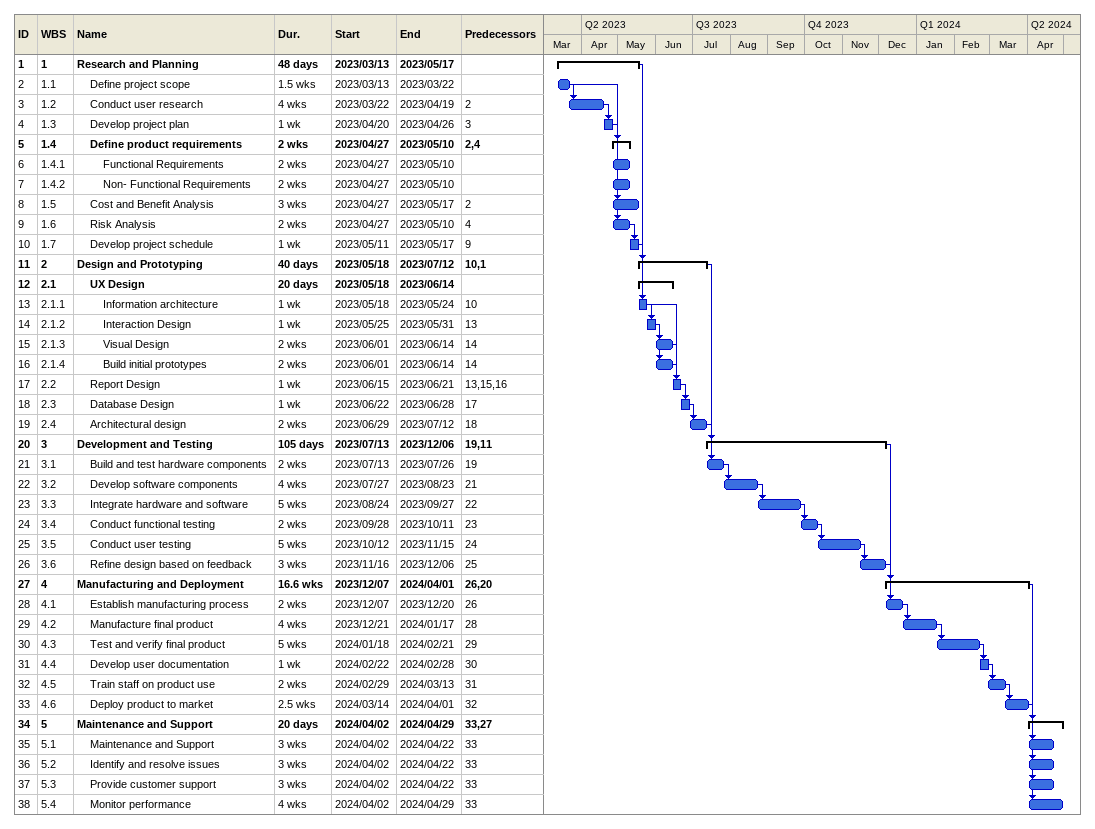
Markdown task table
| ID | WBS | Task | Duration | Start | Finish | Predecessors |
|---|---|---|---|---|---|---|
| 1 | 1 | **Research and Planning** | 48d | 2023-03-13 | 2023-05-17 |  |
| 2 | 1.1 | Define project scope | 1.5w | 2023-03-13 | 2023-03-22 |  |
| 3 | 1.2 | Conduct user research | 4w | 2023-03-22 | 2023-04-19 | 2 |
| 4 | 1.3 | Develop project plan | 1w | 2023-04-20 | 2023-04-26 | 3 |
| 5 | 1.4 | **Define product requirements** | 2w | 2023-04-27 | 2023-05-10 | 2, 4 |
| 6 | 1.4.1 | Functional Requirements | 2w | 2023-04-27 | 2023-05-10 |  |
| 7 | 1.4.2 | Non- Functional Requirements | 2w | 2023-04-27 | 2023-05-10 |  |
| 8 | 1.5 | Cost and Benefit Analysis | 3w | 2023-04-27 | 2023-05-17 | 2 |
| 9 | 1.6 | Risk Analysis | 2w | 2023-04-27 | 2023-05-10 | 4 |
| 10 | 1.7 | Develop project schedule | 1w | 2023-05-11 | 2023-05-17 | 9 |
| 11 | 2 | **Design and Prototyping** | 40d | 2023-05-18 | 2023-07-12 | 10, 1 |
| 12 | 2.1 | **UX Design** | 20d | 2023-05-18 | 2023-06-14 |  |
| 13 | 2.1.1 | Information architecture | 1w | 2023-05-18 | 2023-05-24 | 10 |
| 14 | 2.1.2 | Interaction Design | 1w | 2023-05-25 | 2023-05-31 | 13 |
| 15 | 2.1.3 | Visual Design | 2w | 2023-06-01 | 2023-06-14 | 14 |
| 16 | 2.1.4 | Build initial prototypes | 2w | 2023-06-01 | 2023-06-14 | 14 |
| 17 | 2.2 | Report Design | 1w | 2023-06-15 | 2023-06-21 | 13, 15, 16 |
| 18 | 2.3 | Database Design | 1w | 2023-06-22 | 2023-06-28 | 17 |
| 19 | 2.4 | Architectural design | 2w | 2023-06-29 | 2023-07-12 | 18 |
| 20 | 3 | **Development and Testing** | 105d | 2023-07-13 | 2023-12-06 | 19, 11 |
| 21 | 3.1 | Build and test hardware components | 2w | 2023-07-13 | 2023-07-26 | 19 |
| 22 | 3.2 | Develop software components | 4w | 2023-07-27 | 2023-08-23 | 21 |
| 23 | 3.3 | Integrate hardware and software | 5w | 2023-08-24 | 2023-09-27 | 22 |
| 24 | 3.4 | Conduct functional testing | 2w | 2023-09-28 | 2023-10-11 | 23 |
| 25 | 3.5 | Conduct user testing | 5w | 2023-10-12 | 2023-11-15 | 24 |
| 26 | 3.6 | Refine design based on feedback | 3w | 2023-11-16 | 2023-12-06 | 25 |
| 27 | 4 | **Manufacturing and Deployment** | 16.6w | 2023-12-07 | 2024-04-01 | 26, 20 |
| 28 | 4.1 | Establish manufacturing process | 2w | 2023-12-07 | 2023-12-20 | 26 |
| 29 | 4.2 | Manufacture final product | 4w | 2023-12-21 | 2024-01-17 | 28 |
| 30 | 4.3 | Test and verify final product | 5w | 2024-01-18 | 2024-02-21 | 29 |
| 31 | 4.4 | Develop user documentation | 1w | 2024-02-22 | 2024-02-28 | 30 |
| 32 | 4.5 | Train staff on product use | 2w | 2024-02-29 | 2024-03-13 | 31 |
| 33 | 4.6 | Deploy product to market | 2.5w | 2024-03-14 | 2024-04-01 | 32 |
| 34 | 5 | **Maintenance and Support** | 20d | 2024-04-02 | 2024-04-29 | 33, 27 |
| 35 | 5.1 | Maintenance and Support | 3w | 2024-04-02 | 2024-04-22 | 33 |
| 36 | 5.2 | Identify and resolve issues | 3w | 2024-04-02 | 2024-04-22 | 33 |
| 37 | 5.3 | Provide customer support | 3w | 2024-04-02 | 2024-04-22 | 33 |
| 38 | 5.4 | Monitor performance | 4w | 2024-04-02 | 2024-04-29 | 33 |
